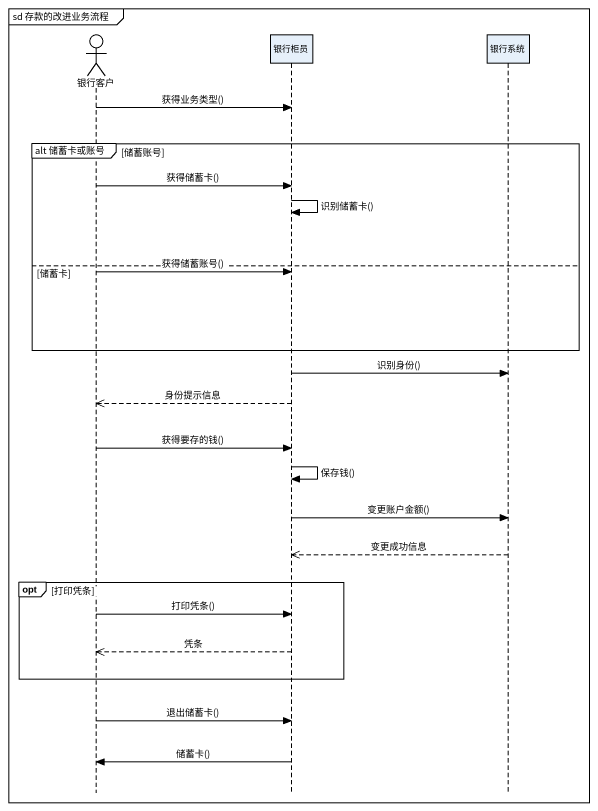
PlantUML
@startuml
mainframe sd 存款的改进业务流程
hide footbox
actor 银行客户
participant 银行柜员
participant 银行系统

银行客户 -> 银行柜员 : 获得业务类型()
group alt 储蓄卡或账号 [储蓄账号]
  银行客户 -> 银行柜员 : 获得储蓄卡()
  银行柜员 -> 银行柜员 : 识别储蓄卡()
else 储蓄卡
  银行客户 -> 银行柜员 : 获得储蓄账号()
end
银行柜员 -> 银行系统 : 识别身份()
银行柜员 -->> 银行客户 : 身份提示信息
银行客户 -> 银行柜员 : 获得要存的钱()
银行柜员 -> 银行柜员 : 保存钱()
银行柜员 -> 银行系统 : 变更账户金额()
银行系统 -->> 银行柜员 : 变更成功信息
opt 打印凭条
  银行客户 -> 银行柜员 : 打印凭条()
  银行柜员 -->> 银行客户 : 凭条
end
银行客户 -> 银行柜员 : 退出储蓄卡()
银行柜员 -> 银行客户 : 储蓄卡()
@enduml
